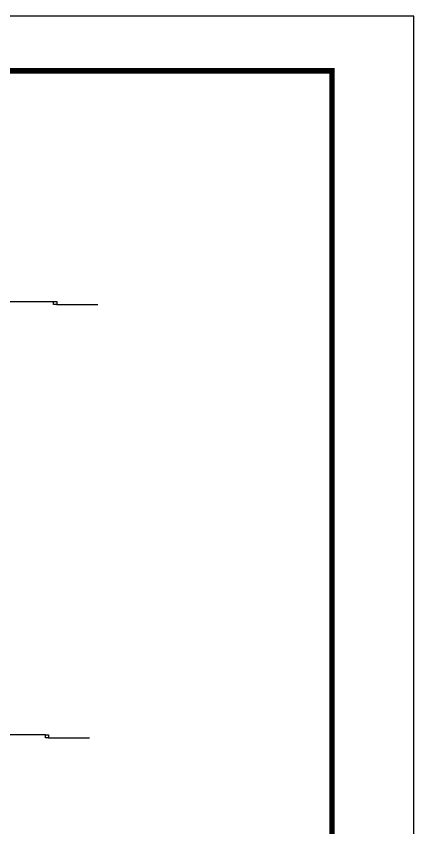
# Model space of a CAD drawing. Header units: millimetres. Extents: x 10297564 to 11610295, y -9287743 to -8409454.
# Drawn here: x 10810723 to 10830138, y -9248164 to -9208585 of the extents above; entities that cross this region are included whole.
import ezdxf

# ---------------------------------------------------------------- set-up
doc = ezdxf.new("R2010")
doc.units = ezdxf.units.MM
doc.header["$LTSCALE"] = 100
doc.layers.add('BOX', color=7, linetype='Continuous')
doc.layers.add('BOX_Def', color=8, linetype='Continuous')
doc.layers.add('TITLE', color=7, linetype='Continuous', lineweight=0)

# ---------------------------------------------------------------- blocks, each defined once
blk = doc.blocks.new('A$C78AD5415')
at = {"layer": 'BOX', "const_width": 2}
blk.add_lwpolyline([(40, 20), (40, 574), (811, 574), (811, 20)], close=True, dxfattribs=at)
at = {"layer": 'BOX_Def'}
blk.add_lwpolyline([(0, 0), (841, 0), (841, 594), (0, 594)], close=True, dxfattribs=at)

msp = doc.modelspace()

# ---------------------------------------------------------------- linework, layer by layer
for points in [[(10810074.4, -9222498.2), (10812552.1, -9222498.2)], [(10812702.1, -9222648.2), (10814702.1, -9222648.2)], [(10812154.9, -9243628.4), (10809860.1, -9243628.4)], [(10812304.9, -9243778.4), (10814304.9, -9243778.4)]]:
    msp.add_lwpolyline(points)
for points in [[(10812552.1, -9222498.2), (10812702.1, -9222498.2), (10812702.1, -9222648.2), (10812552.1, -9222648.2)], [(10812154.9, -9243628.4), (10812304.9, -9243628.4), (10812304.9, -9243778.4), (10812154.9, -9243778.4)]]:
    msp.add_lwpolyline(points, close=True)

# ---------------------------------------------------------------- block references
at = {"layer": 'TITLE', "color": 4, "xscale": 133.2622362042015, "yscale": 133.2622362042015, "zscale": 133.2622362042015}
msp.add_blockref('A$C78AD5415', (10718064, -9287743.3), dxfattribs=at)

doc.saveas('drawing.dxf')
